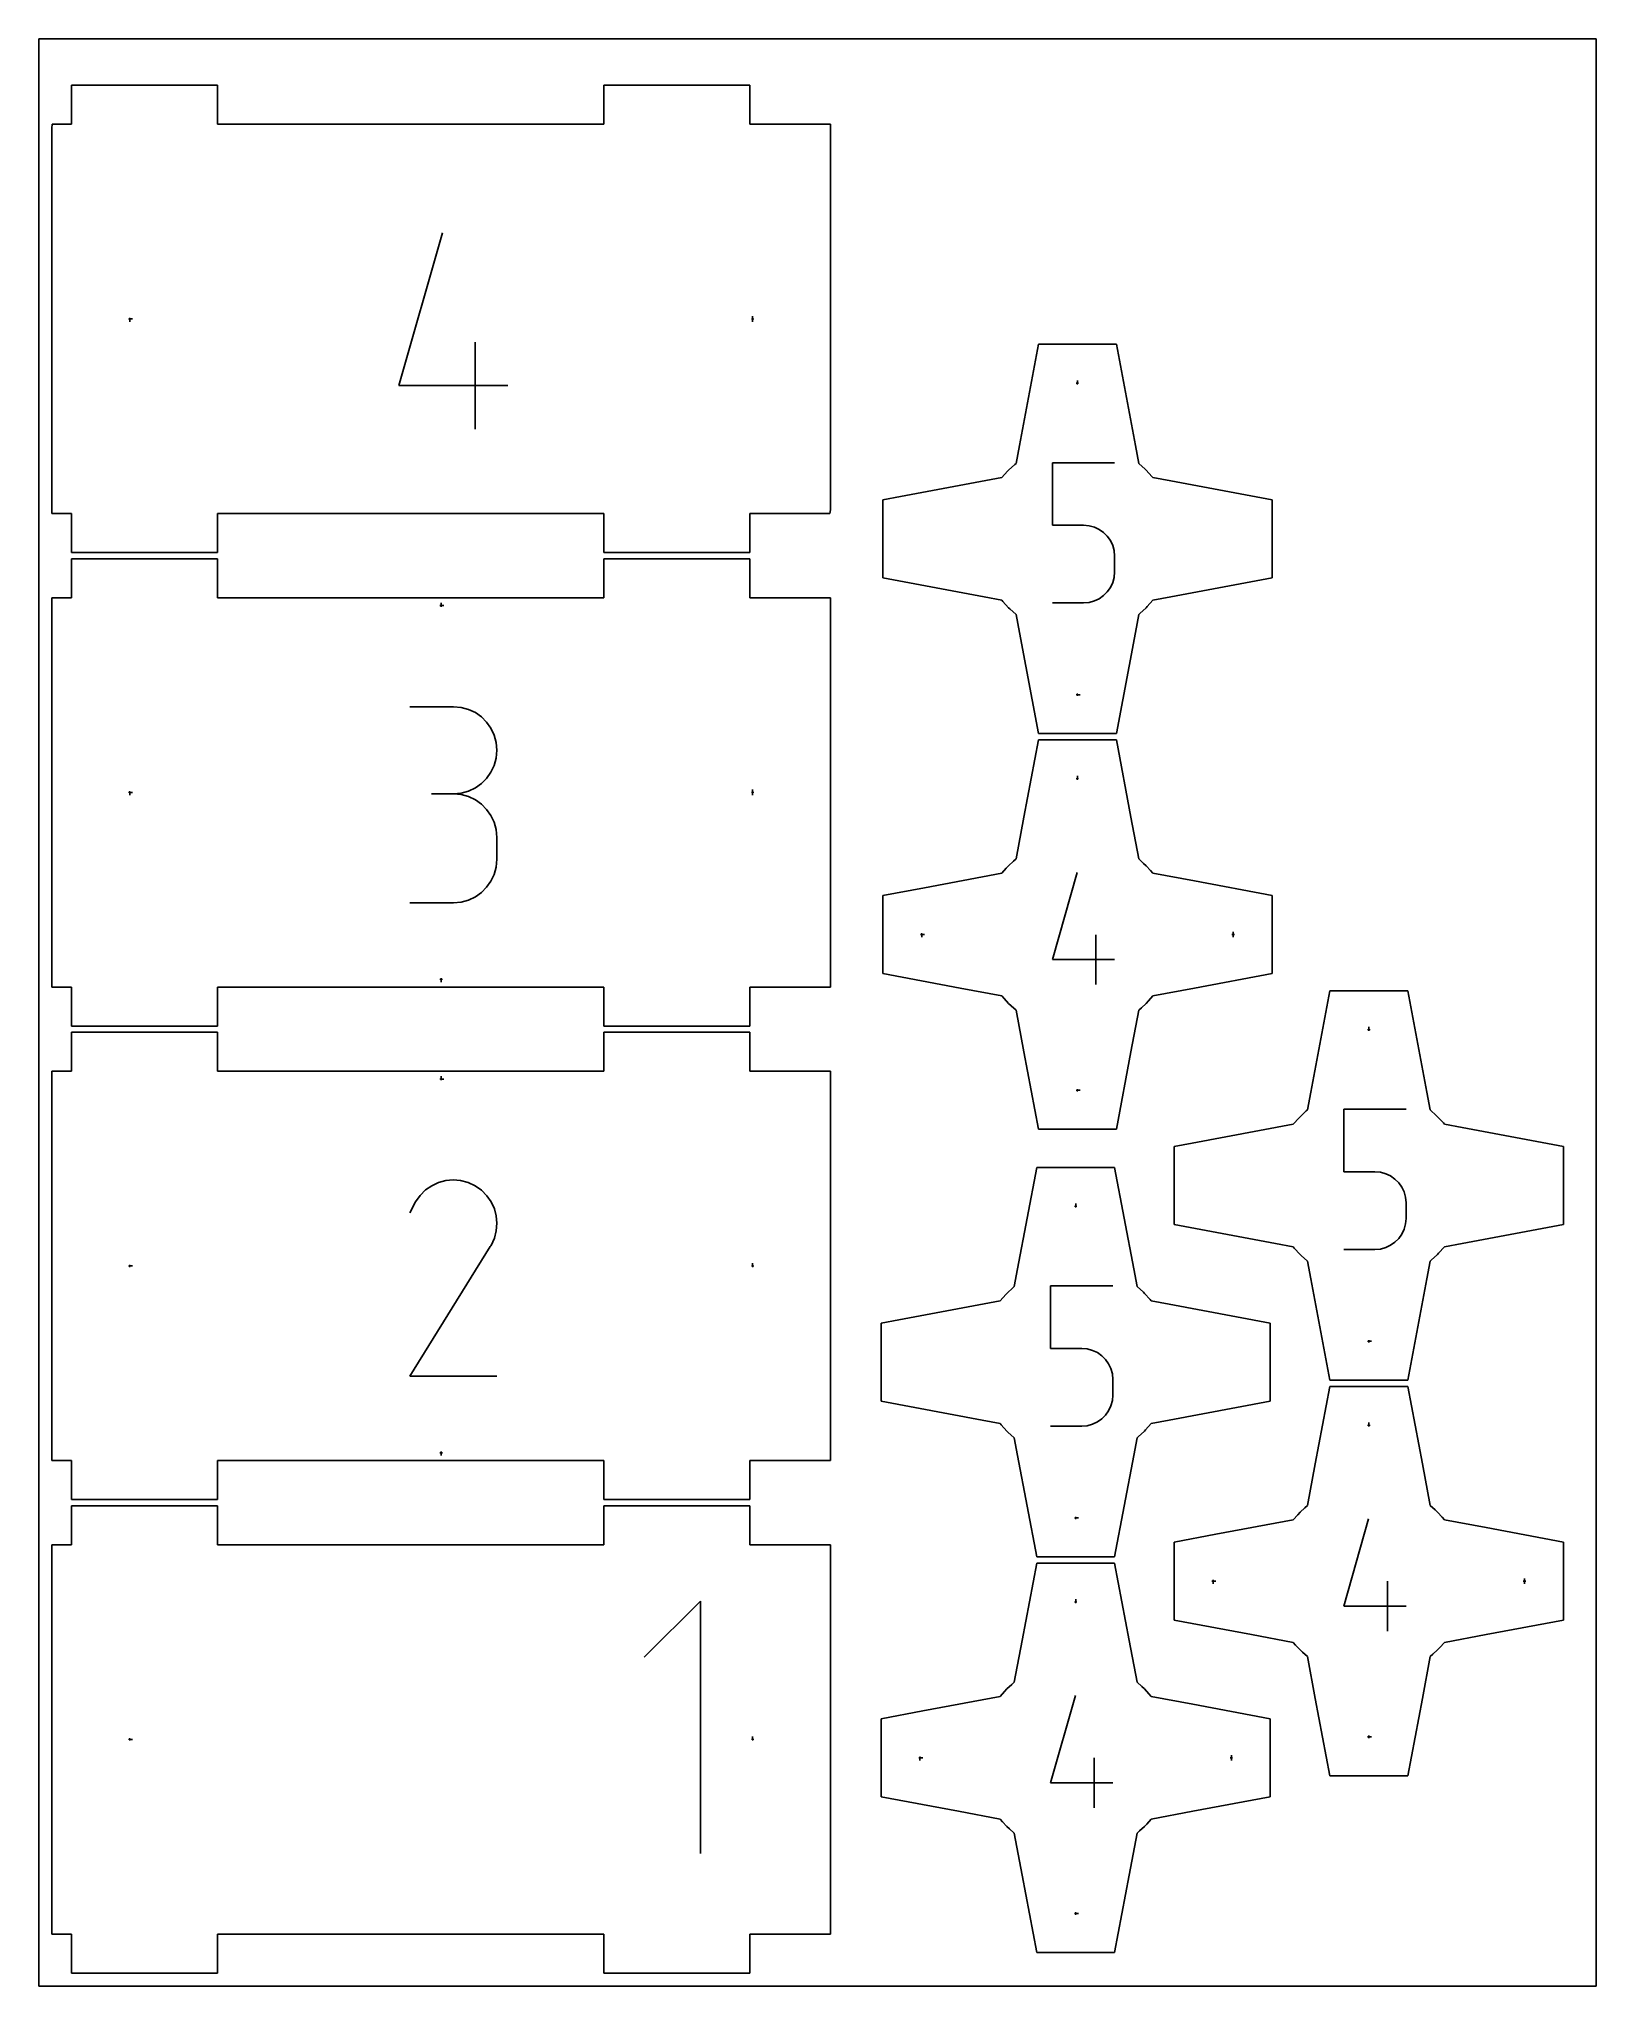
# Model space of a CAD drawing. Extents: x 0 to 800, y 0 to 1000.
import ezdxf

# ---------------------------------------------------------------- set-up
doc = ezdxf.new("R2010")
doc.units = 0
doc.header["$MEASUREMENT"] = 0
for name, color, linetype in [('annotation', 7, 'Continuous'), ('boundary', 7, 'Continuous'), ('frame', 7, 'Continuous'), ('hole', 7, 'Continuous')]:
    doc.layers.add(name, color=color, linetype=linetype)

msp = doc.modelspace()

# ---------------------------------------------------------------- linework, layer by layer
at = {"layer": 'annotation', "color": 1}
for p, q in [((184.918136, 821.948232), (207.272611, 900.346941)), ((46.6675, 856.192526), (48.09625, 856.192526)), ((46.6675, 856.192526), (48.09625, 856.192526)), ((48.09625, 856.192526), (46.6675, 856.192526)), ((46.6675, 856.192526), (46.6675, 854.763776)), ((366.667503, 856.192526), (366.667503, 857.621276)), ((366.667503, 856.192526), (366.667503, 857.621276)), ((366.667503, 857.621276), (366.667503, 856.192526)), ((366.667503, 856.192526), (366.667503, 854.763776)), ((224.11433, 799.53686), (224.11433, 844.309028)), ((240.892829, 821.948232), (184.918136, 821.948232)), ((533.544833, 823.221634), (533.544833, 824.650384)), ((520.671054, 750.284628), (520.671054, 782.350546)), ((520.671054, 782.350546), (552.651174, 782.350546)), ((536.661114, 750.284628), (520.671054, 750.284628)), ((539.532207, 750.027983), (536.661114, 750.284628)), ((542.235756, 749.287806), (539.532207, 750.027983)), ((544.726305, 748.108734), (542.235756, 749.287806)), ((546.9584, 746.535403), (544.726305, 748.108734)), ((548.886587, 744.61245), (546.9584, 746.535403)), ((550.465413, 742.384511), (548.886587, 744.61245)), ((551.649422, 739.896223), (550.465413, 742.384511)), ((552.39316, 737.192223), (551.649422, 739.896223)), ((552.651174, 734.317146), (552.39316, 737.192223)), ((552.651174, 726.351468), (552.651174, 734.317146)), ((552.651174, 734.317146), (552.651174, 734.317146)), ((550.464409, 718.273567), (551.648901, 720.767263)), ((551.648901, 720.767263), (552.393012, 723.474998)), ((552.393012, 723.474998), (552.651174, 726.351468)), ((206.667502, 709.017521), (206.667502, 710.446271)), ((206.667502, 709.017521), (206.667502, 710.446271)), ((206.667502, 710.446271), (206.667502, 709.017521)), ((520.671054, 710.343345), (536.661114, 710.343345)), ((536.661114, 710.343345), (539.531018, 710.601384)), ((536.661114, 710.343345), (536.661114, 710.343345)), ((539.531018, 710.601384), (542.233935, 711.345296)), ((542.233935, 711.345296), (544.724298, 712.529776)), ((544.724298, 712.529776), (546.956542, 714.109518)), ((546.956542, 714.109518), (548.885101, 716.039217)), ((548.885101, 716.039217), (550.464409, 718.273567)), ((206.667502, 709.017521), (208.096252, 709.017521)), ((533.544833, 663.221633), (534.973583, 663.221633)), ((212.905483, 657.054977), (190.519399, 657.054977)), ((216.931674, 656.693593), (212.905483, 657.054977)), ((220.72018, 655.652143), (216.931674, 656.693593)), ((224.207989, 653.994677), (220.72018, 655.652143)), ((227.332089, 651.78525), (224.207989, 653.994677)), ((230.029471, 649.087912), (227.332089, 651.78525)), ((232.23712, 645.966716), (230.029471, 649.087912)), ((233.892028, 642.485715), (232.23712, 645.966716)), ((234.93118, 638.70896), (233.892028, 642.485715)), ((233.892028, 626.881817), (234.93118, 630.673228)), ((235.291567, 634.700503), (234.93118, 638.70896)), ((234.93118, 630.673228), (235.291567, 634.700503)), ((235.291567, 634.700503), (235.291567, 634.700503)), ((227.332089, 617.558087), (230.029471, 620.260715)), ((230.029471, 620.260715), (232.23712, 623.389802)), ((232.23712, 623.389802), (233.892028, 626.881817)), ((533.544833, 620.046632), (533.544833, 621.475382)), ((46.6675, 613.017518), (48.09625, 613.017518)), ((46.6675, 613.017518), (48.09625, 613.017518)), ((48.09625, 613.017518), (46.6675, 613.017518)), ((46.6675, 613.017518), (46.6675, 611.588768)), ((212.905483, 612.282809), (201.696636, 612.282809)), ((201.696636, 612.282809), (212.905483, 612.282809)), ((212.905483, 612.282809), (216.931674, 612.64428)), ((216.931674, 611.921425), (212.905483, 612.282809)), ((212.905483, 612.282809), (212.905483, 612.282809)), ((216.931674, 612.64428), (220.72018, 613.686338)), ((220.72018, 610.879974), (216.931674, 611.921425)), ((220.72018, 613.686338), (224.207989, 615.345451)), ((224.207989, 609.222509), (220.72018, 610.879974)), ((224.207989, 615.345451), (227.332089, 617.558087)), ((366.667503, 613.017518), (366.667503, 614.446268)), ((366.667503, 613.017518), (366.667503, 614.446268)), ((366.667503, 614.446268), (366.667503, 613.017518)), ((366.667503, 613.017518), (366.667503, 611.588768)), ((227.332089, 607.013081), (224.207989, 609.222509)), ((230.029471, 604.315744), (227.332089, 607.013081)), ((232.23712, 601.194548), (230.029471, 604.315744)), ((233.892028, 597.713547), (232.23712, 601.194548)), ((234.93118, 593.936791), (233.892028, 597.713547)), ((235.291567, 589.928335), (234.93118, 593.936791)), ((235.291567, 578.719488), (235.291567, 589.928335)), ((235.291567, 589.928335), (235.291567, 589.928335)), ((232.23712, 567.450465), (233.892028, 570.931727)), ((233.892028, 570.931727), (234.93118, 574.709367)), ((234.93118, 574.709367), (235.291567, 578.719488)), ((520.670151, 527.175562), (533.444136, 571.974824)), ((224.207989, 559.423909), (227.332089, 561.63266)), ((227.332089, 561.63266), (230.029471, 564.329478)), ((230.029471, 564.329478), (232.23712, 567.450465)), ((190.519399, 556.365014), (212.905483, 556.365014)), ((212.905483, 556.365014), (216.931674, 556.72619)), ((212.905483, 556.365014), (212.905483, 556.365014)), ((216.931674, 556.72619), (220.72018, 557.76712)), ((220.72018, 557.76712), (224.207989, 559.423909)), ((453.544832, 540.046632), (454.973582, 540.046632)), ((453.544832, 540.046632), (454.973582, 540.046632)), ((454.973582, 540.046632), (453.544832, 540.046632)), ((453.544832, 540.046632), (453.544832, 538.617882)), ((613.544834, 540.046632), (613.544834, 541.475382)), ((613.544834, 540.046632), (613.544834, 541.475382)), ((613.544834, 541.475382), (613.544834, 540.046632)), ((613.544834, 540.046632), (613.544834, 538.617882)), ((543.067976, 514.369064), (543.067976, 539.95316)), ((552.65569, 527.175562), (520.670151, 527.175562)), ((206.667502, 517.017515), (206.667502, 515.588765)), ((683.252146, 491.143594), (683.252146, 492.572344)), ((206.667502, 465.842514), (206.667502, 467.271264)), ((206.667502, 465.842514), (206.667502, 467.271264)), ((206.667502, 467.271264), (206.667502, 465.842514)), ((206.667502, 465.842514), (208.096252, 465.842514)), ((533.544833, 460.046631), (534.973583, 460.046631)), ((670.378367, 418.206588), (670.378367, 450.272506)), ((670.378367, 450.272506), (702.358487, 450.272506)), ((201.83408, 411.049602), (198.654192, 408.856834)), ((205.309774, 412.65154), (201.83408, 411.049602)), ((208.996149, 413.640533), (205.309774, 412.65154)), ((212.808078, 413.994468), (208.996149, 413.640533)), ((216.660436, 413.69123), (212.808078, 413.994468)), ((220.468099, 412.708706), (216.660436, 413.69123)), ((224.14594, 411.024783), (220.468099, 412.708706)), ((227.435374, 408.688968), (224.14594, 411.024783)), ((224.14594, 411.024783), (224.14594, 411.024783)), ((686.368427, 418.206588), (670.378367, 418.206588)), ((689.23952, 417.949943), (686.368427, 418.206588)), ((691.943069, 417.209766), (689.23952, 417.949943)), ((694.433618, 416.030694), (691.943069, 417.209766)), ((696.665713, 414.457363), (694.433618, 416.030694)), ((698.5939, 412.53441), (696.665713, 414.457363)), ((700.172726, 410.306471), (698.5939, 412.53441)), ((701.356735, 407.818183), (700.172726, 410.306471)), ((193.522333, 402.78726), (190.582619, 397.148066)), ((195.855234, 406.095348), (193.522333, 402.78726)), ((198.654192, 408.856834), (195.855234, 406.095348)), ((230.185699, 405.886004), (227.435374, 408.688968)), ((232.372457, 402.701796), (230.185699, 405.886004)), ((233.971195, 399.222252), (232.372457, 402.701796)), ((532.637516, 400.411889), (532.637516, 401.840639)), ((702.100473, 405.114183), (701.356735, 407.818183)), ((702.358487, 402.239106), (702.100473, 405.114183)), ((702.358487, 394.273428), (702.358487, 402.239106)), ((702.358487, 402.239106), (702.358487, 402.239106)), ((234.957457, 395.533276), (233.971195, 399.222252)), ((235.306787, 391.720774), (234.957457, 395.533276)), ((234.994729, 387.870653), (235.306787, 391.720774)), ((701.356214, 388.689223), (702.100325, 391.396958)), ((702.100325, 391.396958), (702.358487, 394.273428)), ((232.032944, 379.973624), (232.07725, 380.037945)), ((232.07725, 380.037945), (232.120463, 380.104347)), ((232.120463, 380.104347), (232.162896, 380.173351)), ((232.162896, 380.173351), (232.20486, 380.245477)), ((232.20486, 380.245477), (232.246668, 380.321245)), ((232.246668, 380.321245), (232.288633, 380.401176)), ((232.288633, 380.401176), (233.99683, 384.068818)), ((232.288633, 380.401176), (232.288633, 380.401176)), ((233.99683, 384.068818), (234.994729, 387.870653)), ((691.941248, 379.267256), (694.431611, 380.451736)), ((694.431611, 380.451736), (696.663855, 382.031478)), ((696.663855, 382.031478), (698.592414, 383.961177)), ((698.592414, 383.961177), (700.171722, 386.195527)), ((700.171722, 386.195527), (701.356214, 388.689223)), ((190.519399, 313.186026), (231.890349, 379.787945)), ((231.890349, 379.787945), (231.939806, 379.849144)), ((231.890349, 379.787945), (231.890349, 379.787945)), ((231.939806, 379.849144), (231.987234, 379.910864)), ((231.987234, 379.910864), (232.032944, 379.973624)), ((366.667503, 369.842511), (366.667503, 371.271261)), ((670.378367, 378.265305), (686.368427, 378.265305)), ((686.368427, 378.265305), (689.238331, 378.523344)), ((686.368427, 378.265305), (686.368427, 378.265305)), ((689.238331, 378.523344), (691.941248, 379.267256)), ((46.6675, 369.842511), (48.09625, 369.842511)), ((519.763737, 327.474883), (519.763737, 359.540801)), ((519.763737, 359.540801), (551.743857, 359.540801)), ((683.252146, 331.143593), (684.680896, 331.143593)), ((535.753797, 327.474883), (519.763737, 327.474883)), ((538.62489, 327.218238), (535.753797, 327.474883)), ((541.328439, 326.478061), (538.62489, 327.218238)), ((543.818988, 325.298989), (541.328439, 326.478061)), ((546.051083, 323.725658), (543.818988, 325.298989)), ((547.97927, 321.802705), (546.051083, 323.725658)), ((549.558096, 319.574766), (547.97927, 321.802705)), ((235.291567, 313.186026), (190.519399, 313.186026)), ((550.742105, 317.086478), (549.558096, 319.574766)), ((551.485843, 314.382478), (550.742105, 317.086478)), ((551.743857, 311.507401), (551.485843, 314.382478)), ((551.743857, 303.541723), (551.743857, 311.507401)), ((551.743857, 311.507401), (551.743857, 311.507401)), ((550.741584, 297.957518), (551.485695, 300.665253)), ((551.485695, 300.665253), (551.743857, 303.541723)), ((543.816981, 289.720031), (546.049225, 291.299773)), ((546.049225, 291.299773), (547.977784, 293.229472)), ((547.977784, 293.229472), (549.557092, 295.463822)), ((549.557092, 295.463822), (550.741584, 297.957518)), ((519.763737, 287.5336), (535.753797, 287.5336)), ((535.753797, 287.5336), (538.623701, 287.791639)), ((535.753797, 287.5336), (535.753797, 287.5336)), ((538.623701, 287.791639), (541.326618, 288.535551)), ((541.326618, 288.535551), (543.816981, 289.720031)), ((683.252146, 287.968592), (683.252146, 289.397342)), ((206.667502, 273.842508), (206.667502, 272.413758)), ((532.637516, 240.411888), (534.066266, 240.411888)), ((670.377464, 195.097522), (683.151449, 239.896784)), ((603.252145, 207.968592), (604.680895, 207.968592)), ((603.252145, 207.968592), (604.680895, 207.968592)), ((604.680895, 207.968592), (603.252145, 207.968592)), ((603.252145, 207.968592), (603.252145, 206.539842)), ((692.775289, 182.291024), (692.775289, 207.87512)), ((763.252147, 207.968592), (763.252147, 209.397342)), ((763.252147, 207.968592), (763.252147, 209.397342)), ((763.252147, 209.397342), (763.252147, 207.968592)), ((763.252147, 207.968592), (763.252147, 206.539842)), ((339.824496, 197.724609), (311.009875, 168.90186)), ((339.824496, 68.111648), (339.824496, 197.724609)), ((532.637516, 197.236887), (532.637516, 198.665637)), ((702.363003, 195.097522), (670.377464, 195.097522)), ((519.762834, 104.365817), (532.536819, 149.165079)), ((46.6675, 126.667504), (48.09625, 126.667504)), ((366.667503, 126.667504), (366.667503, 128.096254)), ((683.252146, 127.968591), (684.680896, 127.968591)), ((452.637515, 117.236887), (454.066265, 117.236887)), ((452.637515, 117.236887), (454.066265, 117.236887)), ((454.066265, 117.236887), (452.637515, 117.236887)), ((452.637515, 117.236887), (452.637515, 115.808137)), ((542.160659, 91.559319), (542.160659, 117.143415)), ((612.637517, 117.236887), (612.637517, 118.665637)), ((612.637517, 117.236887), (612.637517, 118.665637)), ((612.637517, 118.665637), (612.637517, 117.236887)), ((612.637517, 117.236887), (612.637517, 115.808137)), ((551.748373, 104.365817), (519.762834, 104.365817)), ((532.637516, 37.236886), (534.066266, 37.236886))]:
    msp.add_line(p, q, dxfattribs=at)
at = {"layer": 'boundary', "color": 5}
for p, q in [((91.045324, 976.192529), (16.795322, 976.192529)), ((16.795322, 976.192529), (16.795322, 956.192533)), ((91.795323, 976.192529), (91.045324, 976.192529)), ((91.795323, 956.192532), (91.795323, 976.192529)), ((290.240072, 976.192529), (290.240071, 956.192532)), ((364.490055, 976.192529), (290.240072, 976.192529)), ((365.240054, 976.192529), (364.490055, 976.192529)), ((365.240054, 956.192532), (365.240054, 976.192529)), ((6.768778, 956.192533), (6.6675, 954.192535)), ((6.6675, 954.192535), (6.6675, 756.192519)), ((16.795322, 956.192533), (6.768778, 956.192533)), ((288.255626, 956.192532), (91.795323, 956.192532)), ((290.240071, 956.192532), (288.255626, 956.192532)), ((406.667504, 956.192532), (365.240054, 956.192532)), ((406.667504, 758.192517), (406.667504, 956.192532)), ((513.544833, 843.221634), (503.738364, 791.201375)), ((547.544832, 843.221634), (513.544833, 843.221634)), ((553.544833, 843.221634), (547.544832, 843.221634)), ((563.351302, 791.201374), (553.544833, 843.221634)), ((503.738364, 791.201375), (502.007811, 782.021327)), ((565.081855, 782.021327), (563.351302, 791.201374)), ((501.435063, 781.504674), (498.189493, 778.576973)), ((502.007811, 782.021327), (501.435063, 781.504674)), ((568.327425, 779.093626), (565.081855, 782.021327)), ((494.745139, 774.758656), (442.724879, 764.952186)), ((497.67284, 778.004225), (494.745139, 774.758656)), ((498.189493, 778.576973), (497.67284, 778.004225)), ((568.900173, 778.576973), (568.327425, 779.093626)), ((571.827874, 775.331403), (568.900173, 778.576973)), ((572.344527, 774.758656), (571.827874, 775.331403)), ((581.524574, 773.028102), (572.344527, 774.758656)), ((633.544834, 763.221633), (581.524574, 773.028102)), ((442.724879, 764.952186), (433.544832, 763.221633)), ((433.544832, 763.221633), (433.544832, 729.221634)), ((633.544834, 729.221635), (633.544834, 763.221633)), ((6.6675, 756.192519), (16.795322, 756.192519)), ((16.795322, 756.192519), (16.795322, 736.192522)), ((91.795323, 736.192522), (91.795323, 756.192519)), ((91.795323, 756.192519), (93.779768, 756.192519)), ((93.779768, 756.192519), (290.240071, 756.192519)), ((290.240071, 756.192519), (290.240071, 736.192523)), ((365.240054, 736.192523), (365.240054, 756.192519)), ((365.240054, 756.192519), (406.253229, 756.192519)), ((406.253229, 756.192519), (406.667504, 758.192517)), ((16.795322, 736.192522), (17.545321, 736.192522)), ((70.045323, 733.017522), (16.795322, 733.017522)), ((16.795322, 733.017522), (16.795322, 727.217523)), ((17.545321, 736.192522), (91.795323, 736.192522)), ((91.795323, 733.017521), (70.045323, 733.017522)), ((91.795323, 718.817524), (91.795323, 733.017521)), ((290.240071, 736.192523), (364.490054, 736.192522)), ((343.49006, 733.017522), (290.240072, 733.017522)), ((290.240072, 733.017522), (290.240072, 727.217523)), ((365.240054, 733.017522), (343.49006, 733.017522)), ((364.490054, 736.192522), (365.240054, 736.192523)), ((365.240053, 718.817524), (365.240054, 733.017522)), ((16.795322, 727.217523), (16.795322, 713.017526)), ((290.240072, 727.217523), (290.240071, 713.017525)), ((433.544832, 729.221634), (433.544832, 723.221634)), ((433.544832, 723.221634), (485.565092, 713.415165)), ((581.524574, 713.415165), (633.544834, 723.221634)), ((633.544834, 723.221634), (633.544834, 729.221635)), ((9.604569, 713.017526), (6.6675, 713.017525)), ((6.6675, 713.017525), (6.6675, 655.017522)), ((16.795322, 713.017526), (9.604569, 713.017526)), ((91.795323, 713.017525), (91.795323, 718.817524)), ((232.691095, 713.017525), (91.795323, 713.017525)), ((290.240071, 713.017525), (232.691095, 713.017525)), ((365.240054, 713.017525), (365.240053, 718.817524)), ((394.653544, 713.017525), (365.240054, 713.017525)), ((406.667504, 713.017525), (394.653544, 713.017525)), ((406.667504, 571.017515), (406.667504, 713.017525)), ((485.565092, 713.415165), (494.745139, 711.684611)), ((494.745139, 711.684611), (495.261792, 711.111863)), ((495.261792, 711.111863), (498.189494, 707.866294)), ((569.416826, 708.439042), (572.344527, 711.684611)), ((572.344527, 711.684611), (581.524574, 713.415165)), ((498.189494, 707.866294), (498.762241, 707.349641)), ((498.762241, 707.349641), (502.007811, 704.421939)), ((502.007811, 704.421939), (503.738364, 695.241892)), ((563.351302, 695.241892), (565.081855, 704.421939)), ((565.081855, 704.421939), (565.654603, 704.938593)), ((565.654603, 704.938593), (568.900173, 707.866294)), ((568.900173, 707.866294), (569.416826, 708.439042)), ((503.738364, 695.241892), (513.544833, 643.221633)), ((553.544833, 643.221632), (563.351302, 695.241892)), ((6.6675, 655.017522), (6.6675, 513.017511)), ((513.544833, 640.046632), (506.045769, 600.266434)), ((513.544833, 643.221633), (547.544832, 643.221632)), ((539.544833, 640.046632), (513.544833, 640.046632)), ((553.544833, 640.046632), (539.544833, 640.046632)), ((547.544832, 643.221632), (553.544833, 643.221632)), ((561.043897, 600.266433), (553.544833, 640.046632)), ((506.045769, 600.266434), (502.007811, 578.846325)), ((565.081855, 578.846326), (561.043897, 600.266433)), ((406.667504, 513.017511), (406.667504, 571.017515)), ((494.745139, 571.583654), (454.96494, 564.084589)), ((496.983969, 574.06556), (494.745139, 571.583654)), ((498.189493, 575.401971), (496.983969, 574.06556)), ((500.671399, 577.640801), (498.189493, 575.401971)), ((502.007811, 578.846325), (500.671399, 577.640801)), ((567.563762, 576.607495), (565.081855, 578.846326)), ((568.900173, 575.401971), (567.563762, 576.607495)), ((571.139003, 572.920065), (568.900173, 575.401971)), ((572.344527, 571.583654), (571.139003, 572.920065)), ((593.764635, 567.545696), (572.344527, 571.583654)), ((454.96494, 564.084589), (433.544832, 560.046631)), ((433.544832, 560.046631), (433.544832, 534.046632)), ((633.544834, 560.046631), (593.764635, 567.545696)), ((633.544834, 534.046632), (633.544834, 560.046631)), ((433.544832, 534.046632), (433.544832, 520.046632)), ((633.544834, 520.046632), (633.544834, 534.046632)), ((433.544832, 520.046632), (473.325031, 512.547567)), ((593.764635, 512.547567), (633.544834, 520.046632)), ((6.6675, 513.017511), (9.604569, 513.017511)), ((9.604569, 513.017511), (16.795322, 513.017512)), ((16.795322, 513.017512), (16.795322, 507.217513)), ((91.795322, 498.817514), (91.795323, 513.017511)), ((91.795323, 513.017511), (149.344299, 513.017512)), ((149.344299, 513.017512), (290.240071, 513.017512)), ((290.240071, 513.017512), (290.240071, 507.217512)), ((365.240054, 498.817514), (365.240054, 513.017511)), ((365.240054, 513.017511), (394.653543, 513.017511)), ((394.653543, 513.017511), (406.667504, 513.017511)), ((473.325031, 512.547567), (494.745139, 508.509609)), ((572.344527, 508.509609), (593.764635, 512.547567)), ((663.252146, 511.143594), (653.445677, 459.123335)), ((697.252145, 511.143594), (663.252146, 511.143594)), ((703.252146, 511.143594), (697.252145, 511.143594)), ((713.058615, 459.123334), (703.252146, 511.143594)), ((16.795322, 507.217513), (16.795322, 493.017515)), ((290.240071, 507.217512), (290.240071, 493.017515)), ((494.745139, 508.509609), (495.950663, 507.173198)), ((495.950663, 507.173198), (498.189494, 504.691292)), ((498.189494, 504.691292), (499.525904, 503.485768)), ((499.525904, 503.485768), (502.007811, 501.246938)), ((502.007811, 501.246938), (506.045769, 479.82683)), ((561.043897, 479.82683), (565.081855, 501.246938)), ((565.081855, 501.246938), (566.418266, 502.452462)), ((566.418266, 502.452462), (568.900173, 504.691292)), ((568.900173, 504.691292), (570.105697, 506.027703)), ((570.105697, 506.027703), (572.344527, 508.509609)), ((16.795322, 493.017515), (38.545321, 493.017515)), ((38.545321, 493.017515), (91.795323, 493.017515)), ((91.795323, 493.017515), (91.795322, 498.817514)), ((290.240071, 493.017515), (343.490059, 493.017515)), ((343.490059, 493.017515), (365.240054, 493.017515)), ((365.240054, 493.017515), (365.240054, 498.817514)), ((49.045323, 489.842515), (16.795322, 489.842515)), ((16.795322, 489.842515), (16.795322, 478.442517)), ((91.795323, 489.842514), (49.045323, 489.842515)), ((91.795323, 481.242516), (91.795323, 489.842514)), ((91.795323, 469.842518), (91.795323, 481.242516)), ((322.490064, 489.842514), (290.240072, 489.842515)), ((290.240072, 489.842515), (290.240072, 478.442516)), ((365.240054, 489.842515), (322.490064, 489.842514)), ((365.240053, 481.242516), (365.240054, 489.842515)), ((365.240054, 469.842518), (365.240053, 481.242516)), ((16.795322, 478.442517), (16.795322, 469.842518)), ((290.240072, 478.442516), (290.240071, 469.842517)), ((506.045769, 479.82683), (513.544833, 440.046631)), ((553.544833, 440.046631), (561.043897, 479.82683)), ((12.440359, 469.842518), (6.6675, 469.842518)), ((6.6675, 469.842518), (6.6675, 355.84251)), ((16.795322, 469.842518), (12.440359, 469.842518)), ((177.126564, 469.842517), (91.795323, 469.842518)), ((290.240071, 469.842517), (177.126564, 469.842517)), ((383.053857, 469.842518), (365.240054, 469.842518)), ((406.667504, 469.842518), (383.053857, 469.842518)), ((406.667504, 383.842512), (406.667504, 469.842518)), ((653.445677, 459.123335), (651.715124, 449.943287)), ((714.789168, 449.943287), (713.058615, 459.123334)), ((513.544833, 440.046631), (539.544833, 440.046631)), ((539.544833, 440.046631), (553.544833, 440.046631)), ((644.452452, 442.680616), (592.432192, 432.874146)), ((647.380153, 445.926185), (644.452452, 442.680616)), ((647.896806, 446.498933), (647.380153, 445.926185)), ((651.142376, 449.426634), (647.896806, 446.498933)), ((651.715124, 449.943287), (651.142376, 449.426634)), ((718.034738, 447.015586), (714.789168, 449.943287)), ((718.607486, 446.498933), (718.034738, 447.015586)), ((721.535187, 443.253363), (718.607486, 446.498933)), ((722.05184, 442.680616), (721.535187, 443.253363)), ((731.231887, 440.950062), (722.05184, 442.680616)), ((783.252147, 431.143593), (731.231887, 440.950062)), ((592.432192, 432.874146), (583.252145, 431.143593)), ((583.252145, 431.143593), (583.252145, 397.143594)), ((783.252147, 397.143595), (783.252147, 431.143593)), ((512.637516, 420.411889), (502.831047, 368.39163)), ((546.637515, 420.411889), (512.637516, 420.411889)), ((552.637516, 420.411889), (546.637515, 420.411889)), ((562.443985, 368.391629), (552.637516, 420.411889)), ((583.252145, 397.143594), (583.252145, 391.143594)), ((583.252145, 391.143594), (635.272405, 381.337125)), ((731.231887, 381.337125), (783.252147, 391.143594)), ((783.252147, 391.143594), (783.252147, 397.143595)), ((406.667504, 269.842504), (406.667504, 383.842512)), ((635.272405, 381.337125), (644.452452, 379.606571)), ((722.05184, 379.606571), (731.231887, 381.337125)), ((644.452452, 379.606571), (644.969105, 379.033823)), ((644.969105, 379.033823), (647.896807, 375.788254)), ((647.896807, 375.788254), (648.469554, 375.271601)), ((648.469554, 375.271601), (651.715124, 372.343899)), ((651.715124, 372.343899), (653.445677, 363.163852)), ((713.058615, 363.163852), (714.789168, 372.343899)), ((714.789168, 372.343899), (715.361916, 372.860553)), ((715.361916, 372.860553), (718.607486, 375.788254)), ((718.607486, 375.788254), (719.124139, 376.361002)), ((719.124139, 376.361002), (722.05184, 379.606571)), ((502.831047, 368.39163), (501.100494, 359.211582)), ((564.174538, 359.211582), (562.443985, 368.391629)), ((653.445677, 363.163852), (663.252146, 311.143593)), ((703.252146, 311.143592), (713.058615, 363.163852)), ((6.6675, 355.84251), (6.6675, 269.842504)), ((493.837822, 351.948911), (441.817562, 342.142441)), ((496.765523, 355.19448), (493.837822, 351.948911)), ((497.282176, 355.767228), (496.765523, 355.19448)), ((500.527746, 358.694929), (497.282176, 355.767228)), ((501.100494, 359.211582), (500.527746, 358.694929)), ((567.420108, 356.283881), (564.174538, 359.211582)), ((567.992856, 355.767228), (567.420108, 356.283881)), ((570.920557, 352.521658), (567.992856, 355.767228)), ((571.43721, 351.948911), (570.920557, 352.521658)), ((580.617257, 350.218357), (571.43721, 351.948911)), ((632.637517, 340.411888), (580.617257, 350.218357)), ((441.817562, 342.142441), (432.637515, 340.411888)), ((432.637515, 340.411888), (432.637515, 306.411889)), ((632.637517, 306.41189), (632.637517, 340.411888)), ((663.252146, 311.143593), (697.252145, 311.143592)), ((697.252145, 311.143592), (703.252146, 311.143592)), ((432.637515, 306.411889), (432.637515, 300.411889)), ((432.637515, 300.411889), (484.657775, 290.60542)), ((580.617257, 290.60542), (632.637517, 300.411889)), ((632.637517, 300.411889), (632.637517, 306.41189)), ((663.252146, 307.968592), (655.753082, 268.188394)), ((689.252146, 307.968592), (663.252146, 307.968592)), ((703.252146, 307.968592), (689.252146, 307.968592)), ((710.75121, 268.188393), (703.252146, 307.968592)), ((484.657775, 290.60542), (493.837822, 288.874866)), ((571.43721, 288.874866), (580.617257, 290.60542)), ((493.837822, 288.874866), (494.354475, 288.302118)), ((494.354475, 288.302118), (497.282177, 285.056549)), ((497.282177, 285.056549), (497.854924, 284.539896)), ((497.854924, 284.539896), (501.100494, 281.612194)), ((501.100494, 281.612194), (502.831047, 272.432147)), ((562.443985, 272.432147), (564.174538, 281.612194)), ((564.174538, 281.612194), (564.747286, 282.128848)), ((564.747286, 282.128848), (567.992856, 285.056549)), ((567.992856, 285.056549), (568.509509, 285.629297)), ((568.509509, 285.629297), (571.43721, 288.874866)), ((502.831047, 272.432147), (512.637516, 220.411888)), ((552.637516, 220.411887), (562.443985, 272.432147)), ((6.6675, 269.842504), (12.440359, 269.842504)), ((12.440359, 269.842504), (16.795322, 269.842505)), ((16.795322, 269.842505), (16.795322, 258.442506)), ((91.795322, 261.242506), (91.795323, 269.842504)), ((91.795323, 249.842508), (91.795322, 261.242506)), ((91.795323, 269.842504), (204.90883, 269.842504)), ((204.90883, 269.842504), (290.240071, 269.842505)), ((290.240071, 269.842505), (290.240071, 258.442506)), ((365.240054, 261.242506), (365.240054, 269.842504)), ((365.240054, 269.842504), (383.053857, 269.842504)), ((365.240054, 249.842508), (365.240054, 261.242506)), ((383.053857, 269.842504), (406.667504, 269.842504)), ((655.753082, 268.188394), (651.715124, 246.768285)), ((714.789168, 246.768286), (710.75121, 268.188393)), ((16.795322, 258.442506), (16.795322, 249.842507)), ((290.240071, 258.442506), (290.240071, 249.842508)), ((16.795322, 249.842507), (59.545322, 249.842508)), ((28.045322, 246.667507), (16.795322, 246.667507)), ((16.795322, 246.667507), (16.795322, 229.66751)), ((91.795323, 246.667507), (28.045322, 246.667507)), ((59.545322, 249.842508), (91.795323, 249.842508)), ((91.795323, 243.667508), (91.795323, 246.667507)), ((91.795323, 226.66751), (91.795323, 243.667508)), ((290.240071, 249.842508), (322.490063, 249.842507)), ((301.490069, 246.667507), (290.240072, 246.667507)), ((290.240072, 246.667507), (290.240072, 229.66751)), ((365.240054, 246.667507), (301.490069, 246.667507)), ((322.490063, 249.842507), (365.240054, 249.842508)), ((365.240053, 243.667508), (365.240054, 246.667507)), ((365.240054, 226.66751), (365.240053, 243.667508)), ((646.691282, 241.98752), (644.452452, 239.505614)), ((647.896806, 243.323931), (646.691282, 241.98752)), ((650.378712, 245.562761), (647.896806, 243.323931)), ((651.715124, 246.768285), (650.378712, 245.562761)), ((717.271075, 244.529455), (714.789168, 246.768286)), ((718.607486, 243.323931), (717.271075, 244.529455)), ((720.846316, 240.842025), (718.607486, 243.323931)), ((722.05184, 239.505614), (720.846316, 240.842025)), ((604.672253, 232.006549), (583.252145, 227.968591)), ((644.452452, 239.505614), (604.672253, 232.006549)), ((743.471948, 235.467656), (722.05184, 239.505614)), ((783.252147, 227.968591), (743.471948, 235.467656)), ((15.276149, 226.667511), (6.6675, 226.66751)), ((6.6675, 226.66751), (6.6675, 56.667497)), ((16.795322, 226.667511), (15.276149, 226.667511)), ((16.795322, 229.66751), (16.795322, 226.667511)), ((121.562033, 226.66751), (91.795323, 226.66751)), ((290.240071, 226.66751), (121.562033, 226.66751)), ((290.240072, 229.66751), (290.240071, 226.66751)), ((371.454171, 226.667511), (365.240054, 226.66751)), ((406.667504, 226.66751), (371.454171, 226.667511)), ((406.667504, 196.66751), (406.667504, 226.66751)), ((512.637516, 220.411888), (546.637515, 220.411887)), ((546.637515, 220.411887), (552.637516, 220.411887)), ((583.252145, 227.968591), (583.252145, 201.968592)), ((783.252147, 201.968592), (783.252147, 227.968591)), ((512.637516, 217.236887), (505.138452, 177.456689)), ((538.637516, 217.236887), (512.637516, 217.236887)), ((552.637516, 217.236887), (538.637516, 217.236887)), ((560.13658, 177.456688), (552.637516, 217.236887)), ((583.252145, 201.968592), (583.252145, 187.968592)), ((783.252147, 187.968592), (783.252147, 201.968592)), ((406.667504, 26.667497), (406.667504, 196.66751)), ((583.252145, 187.968592), (623.032344, 180.469527)), ((623.032344, 180.469527), (644.452452, 176.431569)), ((722.05184, 176.431569), (743.471948, 180.469527)), ((743.471948, 180.469527), (783.252147, 187.968592)), ((505.138452, 177.456689), (501.100494, 156.03658)), ((564.174538, 156.036581), (560.13658, 177.456688)), ((644.452452, 176.431569), (645.657976, 175.095158)), ((645.657976, 175.095158), (647.896807, 172.613252)), ((647.896807, 172.613252), (649.233217, 171.407728)), ((649.233217, 171.407728), (651.715124, 169.168898)), ((714.789168, 169.168898), (716.125579, 170.374422)), ((716.125579, 170.374422), (718.607486, 172.613252)), ((718.607486, 172.613252), (719.81301, 173.949663)), ((719.81301, 173.949663), (722.05184, 176.431569)), ((651.715124, 169.168898), (655.753082, 147.74879)), ((710.75121, 147.74879), (714.789168, 169.168898)), ((496.076652, 151.255815), (493.837822, 148.773909)), ((497.282176, 152.592226), (496.076652, 151.255815)), ((499.764082, 154.831056), (497.282176, 152.592226)), ((501.100494, 156.03658), (499.764082, 154.831056)), ((566.656445, 153.79775), (564.174538, 156.036581)), ((567.992856, 152.592226), (566.656445, 153.79775)), ((570.231686, 150.11032), (567.992856, 152.592226)), ((571.43721, 148.773909), (570.231686, 150.11032)), ((454.057623, 141.274844), (432.637515, 137.236886)), ((493.837822, 148.773909), (454.057623, 141.274844)), ((592.857318, 144.735951), (571.43721, 148.773909)), ((632.637517, 137.236886), (592.857318, 144.735951)), ((655.753082, 147.74879), (663.252146, 107.968591)), ((703.252146, 107.968591), (710.75121, 147.74879)), ((432.637515, 137.236886), (432.637515, 111.236887)), ((632.637517, 111.236887), (632.637517, 137.236886)), ((432.637515, 111.236887), (432.637515, 97.236887)), ((632.637517, 97.236887), (632.637517, 111.236887)), ((663.252146, 107.968591), (689.252146, 107.968591)), ((689.252146, 107.968591), (703.252146, 107.968591)), ((432.637515, 97.236887), (472.417714, 89.737822)), ((592.857318, 89.737822), (632.637517, 97.236887)), ((472.417714, 89.737822), (493.837822, 85.699864)), ((493.837822, 85.699864), (495.043346, 84.363453)), ((495.043346, 84.363453), (497.282177, 81.881547)), ((497.282177, 81.881547), (498.618587, 80.676023)), ((498.618587, 80.676023), (501.100494, 78.437193)), ((565.510949, 79.642717), (567.992856, 81.881547)), ((567.992856, 81.881547), (569.19838, 83.217958)), ((569.19838, 83.217958), (571.43721, 85.699864)), ((571.43721, 85.699864), (592.857318, 89.737822)), ((501.100494, 78.437193), (505.138452, 57.017085)), ((560.13658, 57.017085), (564.174538, 78.437193)), ((564.174538, 78.437193), (565.510949, 79.642717)), ((6.6675, 56.667497), (6.6675, 26.667497)), ((505.138452, 57.017085), (512.637516, 17.236886)), ((552.637516, 17.236886), (560.13658, 57.017085)), ((6.6675, 26.667497), (15.276149, 26.667497)), ((15.276149, 26.667497), (16.795322, 26.667497)), ((16.795322, 26.667497), (16.795322, 9.6675)), ((91.795322, 23.667498), (91.795323, 26.667497)), ((91.795323, 6.6675), (91.795322, 23.667498)), ((91.795323, 26.667497), (260.473361, 26.667497)), ((260.473361, 26.667497), (290.240071, 26.667497)), ((290.240071, 26.667497), (290.240071, 9.667499)), ((365.240054, 23.667497), (365.240054, 26.667497)), ((365.240054, 26.667497), (371.454171, 26.667497)), ((365.240054, 6.667501), (365.240054, 23.667497)), ((371.454171, 26.667497), (406.667504, 26.667497)), ((512.637516, 17.236886), (538.637516, 17.236886)), ((538.637516, 17.236886), (552.637516, 17.236886)), ((16.795322, 9.6675), (16.795322, 6.6675)), ((16.795322, 6.6675), (80.545323, 6.6675)), ((80.545323, 6.6675), (91.795323, 6.6675)), ((290.240071, 9.667499), (290.240071, 6.667501)), ((290.240071, 6.667501), (301.490068, 6.6675)), ((301.490068, 6.6675), (365.240054, 6.667501))]:
    msp.add_line(p, q, dxfattribs=at)
at = {"layer": 'frame', "color": 5}
for p, q in [((800, 1000), (0, 1000)), ((0, 1000), (0, 0)), ((800, 0), (800, 1000)), ((0, 0), (800, 0))]:
    msp.add_line(p, q, dxfattribs=at)
at = {"layer": 'hole', "color": 5}
for p, q in [((46.95325, 856.478276), (46.38175, 856.478276)), ((46.38175, 856.478276), (46.38175, 855.906776)), ((46.38175, 855.906776), (46.95325, 855.906776)), ((46.95325, 855.906776), (46.95325, 856.478276)), ((366.953253, 856.478276), (366.381753, 856.478276)), ((366.381753, 856.478276), (366.381753, 855.906776)), ((366.381753, 855.906776), (366.953253, 855.906776)), ((366.953253, 855.906776), (366.953253, 856.478276)), ((533.830583, 823.507384), (533.259083, 823.507384)), ((533.259083, 823.507384), (533.259083, 822.935884)), ((533.259083, 822.935884), (533.830583, 822.935884)), ((533.830583, 822.935884), (533.830583, 823.507384)), ((206.953252, 709.303271), (206.381752, 709.303271)), ((206.381752, 709.303271), (206.381752, 708.731771)), ((206.381752, 708.731771), (206.953252, 708.731771)), ((206.953252, 708.731771), (206.953252, 709.303271)), ((533.830583, 663.507383), (533.259083, 663.507383)), ((533.259083, 663.507383), (533.259083, 662.935883)), ((533.259083, 662.935883), (533.830583, 662.935883)), ((533.830583, 662.935883), (533.830583, 663.507383)), ((533.830583, 620.332382), (533.259083, 620.332382)), ((533.259083, 620.332382), (533.259083, 619.760882)), ((533.830583, 619.760882), (533.830583, 620.332382)), ((46.95325, 613.303268), (46.38175, 613.303268)), ((46.38175, 613.303268), (46.38175, 612.731768)), ((46.38175, 612.731768), (46.95325, 612.731768)), ((46.95325, 612.731768), (46.95325, 613.303268)), ((366.953253, 613.303268), (366.381753, 613.303268)), ((366.381753, 613.303268), (366.381753, 612.731768)), ((366.381753, 612.731768), (366.953253, 612.731768)), ((366.953253, 612.731768), (366.953253, 613.303268)), ((533.259083, 619.760882), (533.830583, 619.760882)), ((453.830582, 540.332382), (453.259082, 540.332382)), ((453.259082, 540.332382), (453.259082, 539.760882)), ((453.830582, 539.760882), (453.830582, 540.332382)), ((613.830584, 540.332382), (613.259084, 540.332382)), ((613.259084, 540.332382), (613.259084, 539.760882)), ((613.830584, 539.760882), (613.830584, 540.332382)), ((453.259082, 539.760882), (453.830582, 539.760882)), ((613.259084, 539.760882), (613.830584, 539.760882)), ((206.953252, 517.303265), (206.381752, 517.303265)), ((206.381752, 517.303265), (206.381752, 516.731765)), ((206.381752, 516.731765), (206.953252, 516.731765)), ((206.953252, 516.731765), (206.953252, 517.303265)), ((683.537896, 491.429344), (682.966396, 491.429344)), ((682.966396, 491.429344), (682.966396, 490.857844)), ((682.966396, 490.857844), (683.537896, 490.857844)), ((683.537896, 490.857844), (683.537896, 491.429344)), ((206.953252, 466.128264), (206.381752, 466.128264)), ((206.381752, 466.128264), (206.381752, 465.556764)), ((206.381752, 465.556764), (206.953252, 465.556764)), ((206.953252, 465.556764), (206.953252, 466.128264)), ((533.830583, 460.332381), (533.259083, 460.332381)), ((533.259083, 460.332381), (533.259083, 459.760881)), ((533.830583, 459.760881), (533.830583, 460.332381)), ((533.259083, 459.760881), (533.830583, 459.760881)), ((532.923266, 400.697639), (532.351766, 400.697639)), ((532.351766, 400.697639), (532.351766, 400.126139)), ((532.351766, 400.126139), (532.923266, 400.126139)), ((532.923266, 400.126139), (532.923266, 400.697639)), ((46.95325, 370.128261), (46.38175, 370.128261)), ((46.38175, 370.128261), (46.38175, 369.556761)), ((46.95325, 369.556761), (46.95325, 370.128261)), ((366.953253, 370.128261), (366.381753, 370.128261)), ((366.381753, 370.128261), (366.381753, 369.556761)), ((366.953253, 369.556761), (366.953253, 370.128261)), ((46.38175, 369.556761), (46.95325, 369.556761)), ((366.381753, 369.556761), (366.953253, 369.556761)), ((683.537896, 331.429343), (682.966396, 331.429343)), ((682.966396, 331.429343), (682.966396, 330.857843)), ((682.966396, 330.857843), (683.537896, 330.857843)), ((683.537896, 330.857843), (683.537896, 331.429343)), ((683.537896, 288.254342), (682.966396, 288.254342)), ((682.966396, 288.254342), (682.966396, 287.682842)), ((682.966396, 287.682842), (683.537896, 287.682842)), ((683.537896, 287.682842), (683.537896, 288.254342)), ((206.953252, 274.128258), (206.381752, 274.128258)), ((206.381752, 274.128258), (206.381752, 273.556758)), ((206.381752, 273.556758), (206.953252, 273.556758)), ((206.953252, 273.556758), (206.953252, 274.128258)), ((532.923266, 240.697638), (532.351766, 240.697638)), ((532.351766, 240.697638), (532.351766, 240.126138)), ((532.351766, 240.126138), (532.923266, 240.126138)), ((532.923266, 240.126138), (532.923266, 240.697638)), ((603.537895, 208.254342), (602.966395, 208.254342)), ((602.966395, 208.254342), (602.966395, 207.682842)), ((602.966395, 207.682842), (603.537895, 207.682842)), ((603.537895, 207.682842), (603.537895, 208.254342)), ((763.537897, 208.254342), (762.966397, 208.254342)), ((762.966397, 208.254342), (762.966397, 207.682842)), ((762.966397, 207.682842), (763.537897, 207.682842)), ((763.537897, 207.682842), (763.537897, 208.254342)), ((532.923266, 197.522637), (532.351766, 197.522637)), ((532.351766, 197.522637), (532.351766, 196.951137)), ((532.351766, 196.951137), (532.923266, 196.951137)), ((532.923266, 196.951137), (532.923266, 197.522637)), ((46.95325, 126.953254), (46.38175, 126.953254)), ((46.38175, 126.953254), (46.38175, 126.381754)), ((46.38175, 126.381754), (46.95325, 126.381754)), ((46.95325, 126.381754), (46.95325, 126.953254)), ((366.953253, 126.953254), (366.381753, 126.953254)), ((366.381753, 126.953254), (366.381753, 126.381754)), ((366.381753, 126.381754), (366.953253, 126.381754)), ((366.953253, 126.381754), (366.953253, 126.953254)), ((683.537896, 128.254341), (682.966396, 128.254341)), ((682.966396, 128.254341), (682.966396, 127.682841)), ((682.966396, 127.682841), (683.537896, 127.682841)), ((683.537896, 127.682841), (683.537896, 128.254341)), ((452.923265, 117.522637), (452.351765, 117.522637)), ((452.351765, 117.522637), (452.351765, 116.951137)), ((452.351765, 116.951137), (452.923265, 116.951137)), ((452.923265, 116.951137), (452.923265, 117.522637)), ((612.923267, 117.522637), (612.351767, 117.522637)), ((612.351767, 117.522637), (612.351767, 116.951137)), ((612.351767, 116.951137), (612.923267, 116.951137)), ((612.923267, 116.951137), (612.923267, 117.522637)), ((532.923266, 37.522636), (532.351766, 37.522636)), ((532.351766, 37.522636), (532.351766, 36.951136)), ((532.351766, 36.951136), (532.923266, 36.951136)), ((532.923266, 36.951136), (532.923266, 37.522636))]:
    msp.add_line(p, q, dxfattribs=at)

doc.saveas('drawing.dxf')
